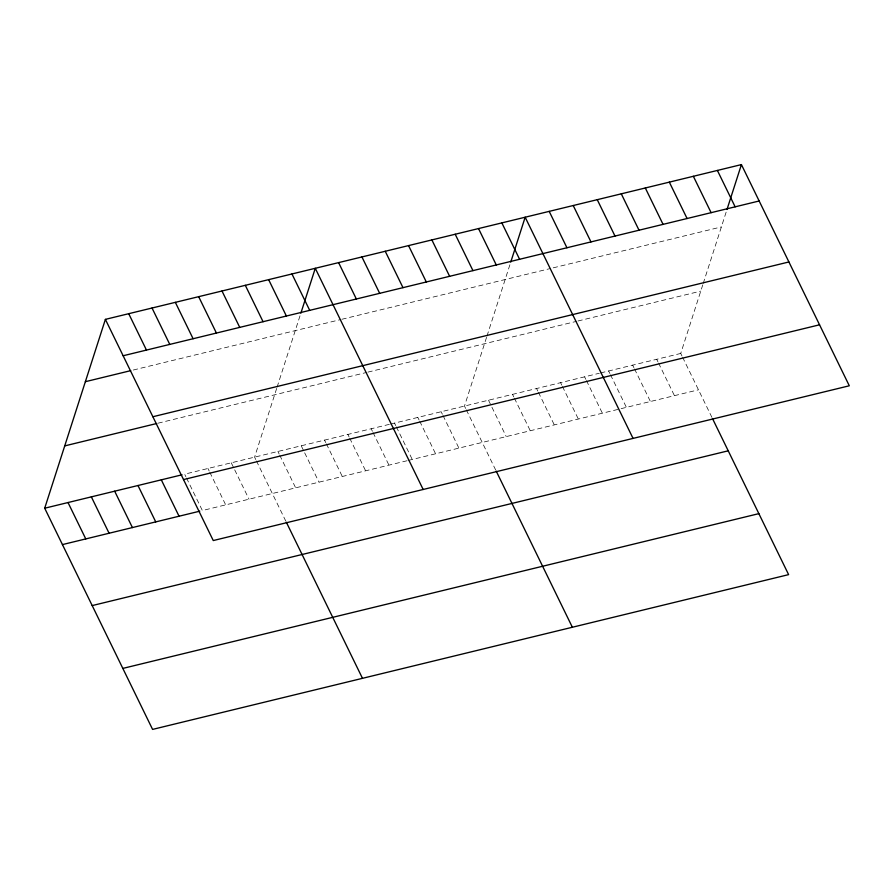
<?xml version="1.0" encoding="UTF-8"?>
<svg xmlns="http://www.w3.org/2000/svg" width="894" height="894" viewBox="0 0 894 894"><rect width="100%" height="100%" fill="white"/><g stroke="black" fill="none" stroke-linecap="round" stroke-linejoin="round"><path stroke-width="0.67" stroke-dasharray="4.47 3.35" d="M276.682 388.398L254.589 457.136L255.818 459.65M277.095 387.113L300.06 315.66M486.571 337.329L464.478 406.066L465.707 408.569M486.984 336.043L510.351 263.339M681.954 355.946L680.736 353.443L702.818 284.705M703.232 283.42L727.001 209.464M133.295 370.027L340.603 319.583M341.899 319.27L550.525 268.491M553.196 267.842L721.391 226.92M158.014 423.197L366.607 372.44M367.903 372.116L576.619 321.326M577.949 321.002L700.762 291.12M389.337 424.348L184.622 474.166L185.851 476.67M390.633 424.035L599.304 373.256M600.634 372.932L680.736 353.443M407.083 460.734L202.368 510.541L186.466 477.921M408.379 460.41L698.471 389.818M682.569 357.198L711.892 417.319M656.699 359.287L657.928 361.791M658.543 363.053L674.445 395.673M632.673 365.132L633.902 367.646M634.516 368.898L650.419 401.518M608.646 370.976L609.876 373.491M610.479 374.742L626.392 407.362M584.62 376.832L585.838 379.335M586.453 380.587L602.366 413.207M560.594 382.677L561.812 385.18M562.427 386.443L578.34 419.051M536.568 388.521L537.786 391.024M538.4 392.287L554.314 424.907M512.541 394.366L513.759 396.88M514.374 398.132L530.276 430.752M488.504 400.21L506.25 436.596M466.322 409.821L495.645 469.942M441.155 411.732L442.385 414.246M442.999 415.498L458.901 448.117M417.833 417.409L419.062 419.923M419.677 421.175L435.579 453.794M394.522 423.086L395.74 425.6M396.355 426.851L412.257 459.471M371.2 428.762L372.418 431.277M373.033 432.528L388.946 465.148M347.878 434.439L349.096 436.942M349.71 438.205L365.624 470.814M324.556 440.116L325.774 442.619M326.388 443.871L342.301 476.491M301.233 445.782L318.979 482.168M277.911 451.459L279.14 453.973M279.744 455.225L295.657 487.845M256.422 460.902L285.745 521.023M231.267 462.813L249.013 499.198M207.944 468.49L209.174 470.993M209.788 472.255L225.69 504.864"/><path stroke-width="1.34" d="M712.473 418.515L788.609 574.63L152.583 729.403L44.7 508.217L105.391 319.37L741.417 164.597L849.3 385.783L213.264 540.557L105.391 319.37M300.865 313.168L315.28 268.301L423.164 489.487M510.753 262.087L525.169 217.22L633.053 438.406M727.001 209.464L741.417 164.597M123.137 355.756L759.162 200.982M85.366 381.693L130.703 370.652M152.874 416.738L788.91 261.964M64.726 445.894L156.718 423.51M44.7 508.217L182.041 474.792M183.527 479.575L819.552 324.801M62.446 544.591L199.775 511.178M92.194 605.584L728.219 450.811M122.836 668.41L758.872 513.637M717.39 170.441L735.136 206.827M693.364 176.297L711.11 212.671M669.338 182.141L687.084 218.527M645.312 187.986L663.057 224.372M621.285 193.83L639.02 230.216M597.248 199.686L614.994 236.061M573.222 205.531L590.968 241.905M549.195 211.375L566.941 247.761M501.847 222.897L519.593 259.282M478.525 228.573L496.271 264.959M455.202 234.25L472.948 270.625M431.88 239.927L449.626 276.302M408.558 245.593L426.304 281.979M496.226 471.138L572.361 627.253M385.247 251.27L402.982 287.656M361.925 256.947L379.671 293.333M338.602 262.624L356.348 299.009M291.958 273.977L309.704 310.352M268.636 279.643L286.382 316.029M245.314 285.32L263.06 321.706M221.991 290.997L239.737 327.383M198.669 296.674L216.415 333.06M286.337 522.219L362.472 678.322M175.347 302.351L193.093 338.725M152.036 308.028L169.771 344.402M128.714 313.693L146.46 350.079M161.311 479.843L179.046 516.218M137.989 485.509L155.735 521.895M114.667 491.186L132.413 527.572M91.344 496.863L109.09 533.249M68.022 502.54L85.768 538.914"/></g></svg>
